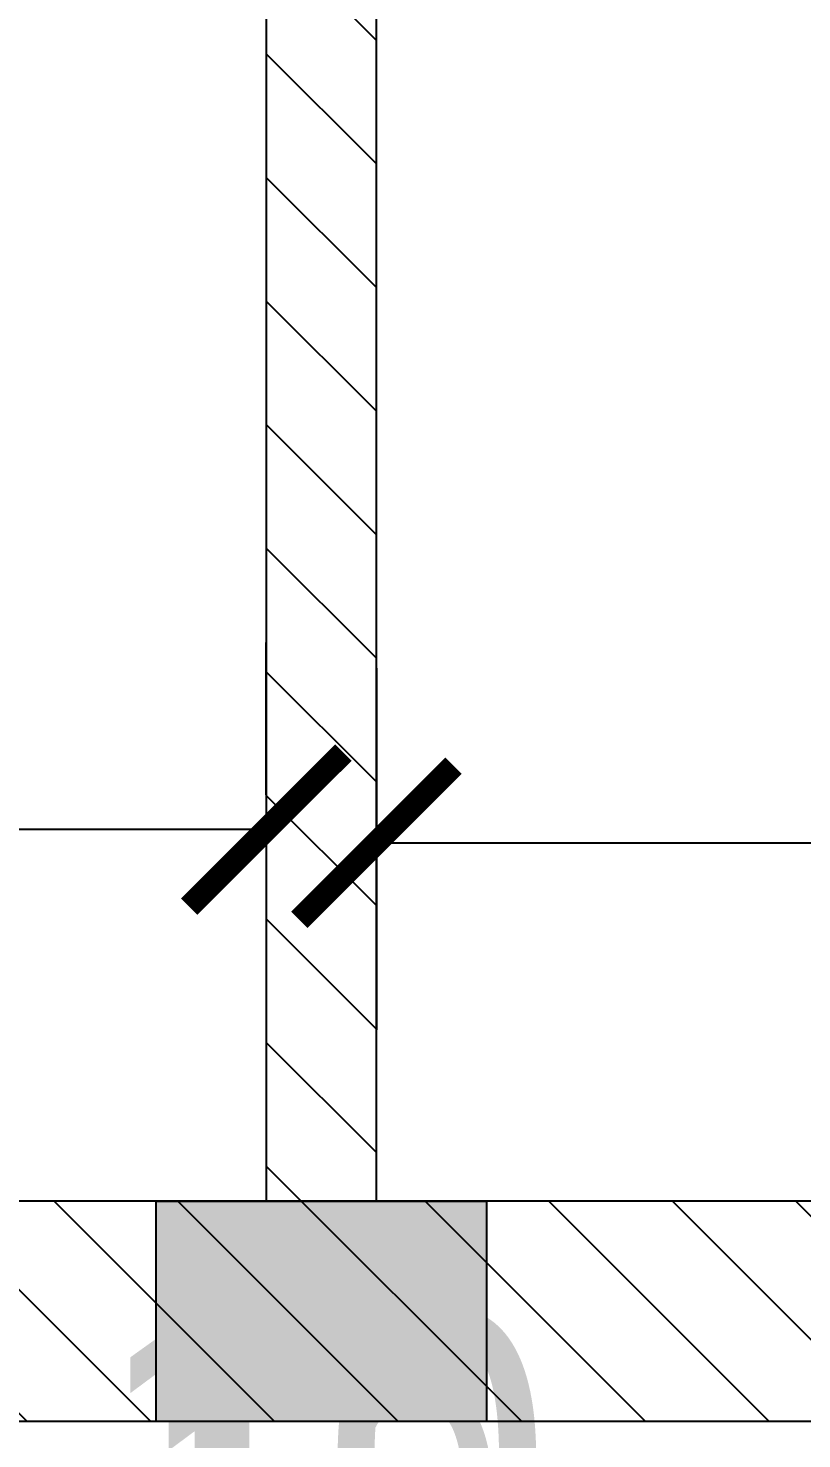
# Model space of a CAD drawing. Header units: millimetres. Extents: x -26398 to 135532, y -376633 to 43268.
# Drawn here: x 16953 to 17023.2, y -358682.6 to -358554.5 of the extents above; entities that cross this region are included whole.
import ezdxf

# ---------------------------------------------------------------- set-up
doc = ezdxf.new("R2010")
doc.units = ezdxf.units.MM
for name, color, linetype in [('0 @ 10', 7, 'Continuous'), ('0 @ 4.5', 7, 'Continuous'), ('0 @ 5', 7, 'Continuous'), ('0 @ 8', 7, 'Continuous'), ('DIM', 7, 'Continuous'), ('DIM @ 10', 7, 'Continuous'), ('DIM @ 4.5', 7, 'Continuous'), ('DIM @ 5', 7, 'Continuous'), ('DIM @ 8', 7, 'Continuous'), ('TƯỜNG', 52, 'Continuous')]:
    doc.layers.add(name, color=color, linetype=linetype)
doc.styles.get("Standard").update_dxf_attribs({"font": 'arial.ttf'})
doc.dimstyles.new('SCALE dimmatbang', dxfattribs={"dimscale": 70, "dimtxt": 2.7, "dimasz": 1.4, "dimexe": 1.7, "dimexo": 0.7, "dimtad": 1, "dimtoh": 1, "dimdec": 1, "dimtxsty": 'Standard', "dimblk": 'ARCHTICK', "dimcen": 2.5, "dimclrd": 1, "dimclre": 256, "dimadec": 0, "dimazin": 0, "dimtfac": 1, "dimtdec": 1, "dimtmove": 0, "dimatfit": 3, "dimfxl": 1, "dimarcsym": 0})

# ---------------------------------------------------------------- blocks, each defined once
blk = doc.blocks.new('_ArchTick')
at = {"color": 0, "linetype": 'ByBlock', "const_width": 0.15}
blk.add_lwpolyline([(-0.5, -0.5), (0.5, 0.5)], dxfattribs=at)
blk = doc.blocks.new('*D8824')
at = {"layer": 'DEFPOINTS', "color": 0, "transparency": 16777216}
for p in [(16684.6, -358681), (16974.6, -358681), (16974.6, -358736.26)]:
    blk.add_point(p, dxfattribs=at)
at = {"layer": 'DIM', "lineweight": -2, "transparency": 16777216}
for p, q in [((16684.6, -358684.15), (16684.6, -358743.91)), ((16974.6, -358684.15), (16974.6, -358743.91))]:
    blk.add_line(p, q, dxfattribs=at)
at = {"layer": 'DIM', "color": 1, "lineweight": -2, "transparency": 16777216}
blk.add_line((16684.6, -358736.26), (16974.6, -358736.26), dxfattribs=at)
at = {"layer": 'DIM', "color": 1, "lineweight": -2, "transparency": 16777216, "xscale": 6.3, "yscale": 6.3, "zscale": 6.3, "rotation": 180}
blk.add_blockref('_ArchTick', (16684.6, -358736.26), dxfattribs=at)
at = {"layer": 'DIM', "color": 1, "lineweight": -2, "transparency": 16777216, "xscale": 6.3, "yscale": 6.3, "zscale": 6.3}
blk.add_blockref('_ArchTick', (16974.6, -358736.26), dxfattribs=at)
at = {"layer": 'DIM', "color": 0, "transparency": 16777216, "insert": (16829.6, -358727.24), "char_height": 12.15, "attachment_point": 5}
blk.add_mtext('290', dxfattribs=at)
blk = doc.blocks.new('*D8825')
at = {"layer": 'DEFPOINTS', "color": 0, "transparency": 16777216}
for p in [(16684.6, -358681), (16974.6, -358681), (16974.6, -358736.26)]:
    blk.add_point(p, dxfattribs=at)
at = {"layer": 'DIM', "lineweight": -2, "transparency": 16777216}
for p, q in [((16684.6, -358688), (16684.6, -358753.26)), ((16974.6, -358688), (16974.6, -358753.26))]:
    blk.add_line(p, q, dxfattribs=at)
at = {"layer": 'DIM', "color": 1, "lineweight": -2, "transparency": 16777216}
blk.add_line((16684.6, -358736.26), (16974.6, -358736.26), dxfattribs=at)
at = {"layer": 'DIM', "color": 1, "lineweight": -2, "transparency": 16777216, "xscale": 14, "yscale": 14, "zscale": 14, "rotation": 180}
blk.add_blockref('_ArchTick', (16684.6, -358736.26), dxfattribs=at)
at = {"layer": 'DIM', "color": 1, "lineweight": -2, "transparency": 16777216, "xscale": 14, "yscale": 14, "zscale": 14}
blk.add_blockref('_ArchTick', (16974.6, -358736.26), dxfattribs=at)
at = {"layer": 'DIM', "color": 0, "transparency": 16777216, "insert": (16829.6, -358716.22), "char_height": 27, "attachment_point": 5}
blk.add_mtext('290', dxfattribs=at)
blk = doc.blocks.new('*D8826')
at = {"layer": 'DEFPOINTS', "color": 0, "transparency": 16777216}
for p in [(16684.6, -358681), (16974.6, -358681), (16974.6, -358736.26)]:
    blk.add_point(p, dxfattribs=at)
at = {"layer": 'DIM', "lineweight": -2, "transparency": 16777216}
for p, q in [((16684.6, -358686.6), (16684.6, -358749.86)), ((16974.6, -358686.6), (16974.6, -358749.86))]:
    blk.add_line(p, q, dxfattribs=at)
at = {"layer": 'DIM', "color": 1, "lineweight": -2, "transparency": 16777216}
blk.add_line((16684.6, -358736.26), (16974.6, -358736.26), dxfattribs=at)
at = {"layer": 'DIM', "color": 1, "lineweight": -2, "transparency": 16777216, "xscale": 11.2, "yscale": 11.2, "zscale": 11.2, "rotation": 180}
blk.add_blockref('_ArchTick', (16684.6, -358736.26), dxfattribs=at)
at = {"layer": 'DIM', "color": 1, "lineweight": -2, "transparency": 16777216, "xscale": 11.2, "yscale": 11.2, "zscale": 11.2}
blk.add_blockref('_ArchTick', (16974.6, -358736.26), dxfattribs=at)
at = {"layer": 'DIM', "color": 0, "transparency": 16777216, "insert": (16829.6, -358720.23), "char_height": 21.6, "attachment_point": 5}
blk.add_mtext('290', dxfattribs=at)
blk = doc.blocks.new('*D8827')
at = {"layer": 'DEFPOINTS', "color": 0, "transparency": 16777216}
for p in [(16684.6, -358681), (16974.6, -358681), (16974.6, -358736.26)]:
    blk.add_point(p, dxfattribs=at)
at = {"layer": 'DIM', "lineweight": -2, "transparency": 16777216}
for p, q in [((16684.6, -358684.5), (16684.6, -358744.76)), ((16974.6, -358684.5), (16974.6, -358744.76))]:
    blk.add_line(p, q, dxfattribs=at)
at = {"layer": 'DIM', "color": 1, "lineweight": -2, "transparency": 16777216}
blk.add_line((16684.6, -358736.26), (16974.6, -358736.26), dxfattribs=at)
at = {"layer": 'DIM', "color": 1, "lineweight": -2, "transparency": 16777216, "xscale": 7, "yscale": 7, "zscale": 7, "rotation": 180}
blk.add_blockref('_ArchTick', (16684.6, -358736.26), dxfattribs=at)
at = {"layer": 'DIM', "color": 1, "lineweight": -2, "transparency": 16777216, "xscale": 7, "yscale": 7, "zscale": 7}
blk.add_blockref('_ArchTick', (16974.6, -358736.26), dxfattribs=at)
at = {"layer": 'DIM', "color": 0, "transparency": 16777216, "insert": (16829.6, -358726.24), "char_height": 13.5, "attachment_point": 5}
blk.add_mtext('290', dxfattribs=at)
blk = doc.blocks.new('*D8828')
at = {"lineweight": -2, "transparency": 16777216}
for p, q in [((16974.6, -358684.15), (16974.6, -358712.17)), ((16984.6, -358684.15), (16984.6, -358712.17))]:
    blk.add_line(p, q, dxfattribs=at)
at = {"color": 1, "lineweight": -2, "transparency": 16777216}
blk.add_line((16974.6, -358704.52), (16984.6, -358704.52), dxfattribs=at)
at = {"layer": 'DEFPOINTS', "color": 0, "transparency": 16777216}
for p in [(16974.6, -358681), (16984.6, -358681), (16984.6, -358704.52)]:
    blk.add_point(p, dxfattribs=at)
at = {"color": 1, "lineweight": -2, "transparency": 16777216, "xscale": 6.3, "yscale": 6.3, "zscale": 6.3, "rotation": 180}
blk.add_blockref('_ArchTick', (16974.6, -358704.52), dxfattribs=at)
at = {"color": 1, "lineweight": -2, "transparency": 16777216, "xscale": 6.3, "yscale": 6.3, "zscale": 6.3}
blk.add_blockref('_ArchTick', (16984.6, -358704.52), dxfattribs=at)
at = {"color": 0, "transparency": 16777216, "insert": (16979.6, -358695.5), "char_height": 12.15, "attachment_point": 5}
blk.add_mtext('10', dxfattribs=at)
blk = doc.blocks.new('*D8829')
at = {"lineweight": -2, "transparency": 16777216}
for p, q in [((16974.6, -358688), (16974.6, -358721.52)), ((16984.6, -358688), (16984.6, -358721.52))]:
    blk.add_line(p, q, dxfattribs=at)
at = {"color": 1, "lineweight": -2, "transparency": 16777216}
for p, q in [((16974.6, -358704.52), (16960.6, -358704.52)), ((16974.6, -358704.52), (16984.6, -358704.52)), ((16984.6, -358704.52), (16998.6, -358704.52))]:
    blk.add_line(p, q, dxfattribs=at)
at = {"layer": 'DEFPOINTS', "color": 0, "transparency": 16777216}
for p in [(16974.6, -358681), (16984.6, -358681), (16984.6, -358704.52)]:
    blk.add_point(p, dxfattribs=at)
at = {"color": 1, "lineweight": -2, "transparency": 16777216, "xscale": 14, "yscale": 14, "zscale": 14}
blk.add_blockref('_ArchTick', (16974.6, -358704.52), dxfattribs=at)
at = {"color": 1, "lineweight": -2, "transparency": 16777216, "xscale": 14, "yscale": 14, "zscale": 14, "rotation": 180}
blk.add_blockref('_ArchTick', (16984.6, -358704.52), dxfattribs=at)
at = {"color": 0, "transparency": 16777216, "insert": (16979.6, -358684.48), "char_height": 27, "attachment_point": 5}
blk.add_mtext('10', dxfattribs=at)
blk = doc.blocks.new('*D8830')
at = {"lineweight": -2, "transparency": 16777216}
for p, q in [((16974.6, -358686.6), (16974.6, -358718.12)), ((16984.6, -358686.6), (16984.6, -358718.12))]:
    blk.add_line(p, q, dxfattribs=at)
at = {"color": 1, "lineweight": -2, "transparency": 16777216}
blk.add_line((16974.6, -358704.52), (16984.6, -358704.52), dxfattribs=at)
at = {"layer": 'DEFPOINTS', "color": 0, "transparency": 16777216}
for p in [(16974.6, -358681), (16984.6, -358681), (16984.6, -358704.52)]:
    blk.add_point(p, dxfattribs=at)
at = {"color": 1, "lineweight": -2, "transparency": 16777216, "xscale": 11.2, "yscale": 11.2, "zscale": 11.2, "rotation": 180}
blk.add_blockref('_ArchTick', (16974.6, -358704.52), dxfattribs=at)
at = {"color": 1, "lineweight": -2, "transparency": 16777216, "xscale": 11.2, "yscale": 11.2, "zscale": 11.2}
blk.add_blockref('_ArchTick', (16984.6, -358704.52), dxfattribs=at)
at = {"color": 0, "transparency": 16777216, "insert": (16979.6, -358688.49), "char_height": 21.6, "attachment_point": 5}
blk.add_mtext('10', dxfattribs=at)
blk = doc.blocks.new('*D8831')
at = {"lineweight": -2, "transparency": 16777216}
for p, q in [((16974.6, -358684.5), (16974.6, -358713.02)), ((16984.6, -358684.5), (16984.6, -358713.02))]:
    blk.add_line(p, q, dxfattribs=at)
at = {"color": 1, "lineweight": -2, "transparency": 16777216}
blk.add_line((16974.6, -358704.52), (16984.6, -358704.52), dxfattribs=at)
at = {"layer": 'DEFPOINTS', "color": 0, "transparency": 16777216}
for p in [(16974.6, -358681), (16984.6, -358681), (16984.6, -358704.52)]:
    blk.add_point(p, dxfattribs=at)
at = {"color": 1, "lineweight": -2, "transparency": 16777216, "xscale": 7, "yscale": 7, "zscale": 7, "rotation": 180}
blk.add_blockref('_ArchTick', (16974.6, -358704.52), dxfattribs=at)
at = {"color": 1, "lineweight": -2, "transparency": 16777216, "xscale": 7, "yscale": 7, "zscale": 7}
blk.add_blockref('_ArchTick', (16984.6, -358704.52), dxfattribs=at)
at = {"color": 0, "transparency": 16777216, "insert": (16979.6, -358694.5), "char_height": 13.5, "attachment_point": 5}
blk.add_mtext('10', dxfattribs=at)
blk = doc.blocks.new('*D8832')
at = {"layer": 'DEFPOINTS', "color": 0, "transparency": 16777216}
for p in [(16984.6, -358681), (17274.6, -358681), (17274.6, -358736.26)]:
    blk.add_point(p, dxfattribs=at)
at = {"layer": 'DIM', "lineweight": -2, "transparency": 16777216}
for p, q in [((16984.6, -358684.15), (16984.6, -358743.91)), ((17274.6, -358684.15), (17274.6, -358743.91))]:
    blk.add_line(p, q, dxfattribs=at)
at = {"layer": 'DIM', "color": 1, "lineweight": -2, "transparency": 16777216}
blk.add_line((16984.6, -358736.26), (17274.6, -358736.26), dxfattribs=at)
at = {"layer": 'DIM', "color": 1, "lineweight": -2, "transparency": 16777216, "xscale": 6.3, "yscale": 6.3, "zscale": 6.3, "rotation": 180}
blk.add_blockref('_ArchTick', (16984.6, -358736.26), dxfattribs=at)
at = {"layer": 'DIM', "color": 1, "lineweight": -2, "transparency": 16777216, "xscale": 6.3, "yscale": 6.3, "zscale": 6.3}
blk.add_blockref('_ArchTick', (17274.6, -358736.26), dxfattribs=at)
at = {"layer": 'DIM', "color": 0, "transparency": 16777216, "insert": (17129.6, -358727.24), "char_height": 12.15, "attachment_point": 5}
blk.add_mtext('290', dxfattribs=at)
blk = doc.blocks.new('*D8833')
at = {"layer": 'DEFPOINTS', "color": 0, "transparency": 16777216}
for p in [(16984.6, -358681), (17274.6, -358681), (17274.6, -358736.26)]:
    blk.add_point(p, dxfattribs=at)
at = {"layer": 'DIM', "lineweight": -2, "transparency": 16777216}
for p, q in [((16984.6, -358688), (16984.6, -358753.26)), ((17274.6, -358688), (17274.6, -358753.26))]:
    blk.add_line(p, q, dxfattribs=at)
at = {"layer": 'DIM', "color": 1, "lineweight": -2, "transparency": 16777216}
blk.add_line((16984.6, -358736.26), (17274.6, -358736.26), dxfattribs=at)
at = {"layer": 'DIM', "color": 1, "lineweight": -2, "transparency": 16777216, "xscale": 14, "yscale": 14, "zscale": 14, "rotation": 180}
blk.add_blockref('_ArchTick', (16984.6, -358736.26), dxfattribs=at)
at = {"layer": 'DIM', "color": 1, "lineweight": -2, "transparency": 16777216, "xscale": 14, "yscale": 14, "zscale": 14}
blk.add_blockref('_ArchTick', (17274.6, -358736.26), dxfattribs=at)
at = {"layer": 'DIM', "color": 0, "transparency": 16777216, "insert": (17129.6, -358716.22), "char_height": 27, "attachment_point": 5}
blk.add_mtext('290', dxfattribs=at)
blk = doc.blocks.new('*D8834')
at = {"layer": 'DEFPOINTS', "color": 0, "transparency": 16777216}
for p in [(16984.6, -358681), (17274.6, -358681), (17274.6, -358736.26)]:
    blk.add_point(p, dxfattribs=at)
at = {"layer": 'DIM', "lineweight": -2, "transparency": 16777216}
for p, q in [((16984.6, -358686.6), (16984.6, -358749.86)), ((17274.6, -358686.6), (17274.6, -358749.86))]:
    blk.add_line(p, q, dxfattribs=at)
at = {"layer": 'DIM', "color": 1, "lineweight": -2, "transparency": 16777216}
blk.add_line((16984.6, -358736.26), (17274.6, -358736.26), dxfattribs=at)
at = {"layer": 'DIM', "color": 1, "lineweight": -2, "transparency": 16777216, "xscale": 11.2, "yscale": 11.2, "zscale": 11.2, "rotation": 180}
blk.add_blockref('_ArchTick', (16984.6, -358736.26), dxfattribs=at)
at = {"layer": 'DIM', "color": 1, "lineweight": -2, "transparency": 16777216, "xscale": 11.2, "yscale": 11.2, "zscale": 11.2}
blk.add_blockref('_ArchTick', (17274.6, -358736.26), dxfattribs=at)
at = {"layer": 'DIM', "color": 0, "transparency": 16777216, "insert": (17129.6, -358720.23), "char_height": 21.6, "attachment_point": 5}
blk.add_mtext('290', dxfattribs=at)
blk = doc.blocks.new('*D8835')
at = {"layer": 'DEFPOINTS', "color": 0, "transparency": 16777216}
for p in [(16984.6, -358681), (17274.6, -358681), (17274.6, -358736.26)]:
    blk.add_point(p, dxfattribs=at)
at = {"layer": 'DIM', "lineweight": -2, "transparency": 16777216}
for p, q in [((16984.6, -358684.5), (16984.6, -358744.76)), ((17274.6, -358684.5), (17274.6, -358744.76))]:
    blk.add_line(p, q, dxfattribs=at)
at = {"layer": 'DIM', "color": 1, "lineweight": -2, "transparency": 16777216}
blk.add_line((16984.6, -358736.26), (17274.6, -358736.26), dxfattribs=at)
at = {"layer": 'DIM', "color": 1, "lineweight": -2, "transparency": 16777216, "xscale": 7, "yscale": 7, "zscale": 7, "rotation": 180}
blk.add_blockref('_ArchTick', (16984.6, -358736.26), dxfattribs=at)
at = {"layer": 'DIM', "color": 1, "lineweight": -2, "transparency": 16777216, "xscale": 7, "yscale": 7, "zscale": 7}
blk.add_blockref('_ArchTick', (17274.6, -358736.26), dxfattribs=at)
at = {"layer": 'DIM', "color": 0, "transparency": 16777216, "insert": (17129.6, -358726.24), "char_height": 13.5, "attachment_point": 5}
blk.add_mtext('290', dxfattribs=at)
blk = doc.blocks.new('*D8864')
at = {"layer": 'DEFPOINTS', "color": 0, "transparency": 16777216}
for p in [(16979.6, -358681), (17279.6, -358681), (16979.6, -358821.88)]:
    blk.add_point(p, dxfattribs=at)
at = {"layer": 'DIM', "lineweight": -2, "transparency": 16777216}
for p, q in [((16979.6, -358684.15), (16979.6, -358829.53)), ((17279.6, -358684.15), (17279.6, -358829.53))]:
    blk.add_line(p, q, dxfattribs=at)
at = {"layer": 'DIM', "color": 1, "lineweight": -2, "transparency": 16777216}
blk.add_line((17279.6, -358821.88), (16979.6, -358821.88), dxfattribs=at)
at = {"layer": 'DIM', "color": 1, "lineweight": -2, "transparency": 16777216, "xscale": 6.3, "yscale": 6.3, "zscale": 6.3, "rotation": 180}
blk.add_blockref('_ArchTick', (16979.6, -358821.88), dxfattribs=at)
at = {"layer": 'DIM', "color": 1, "lineweight": -2, "transparency": 16777216, "xscale": 6.3, "yscale": 6.3, "zscale": 6.3}
blk.add_blockref('_ArchTick', (17279.6, -358821.88), dxfattribs=at)
at = {"layer": 'DIM', "color": 0, "transparency": 16777216, "insert": (17129.6, -358812.86), "char_height": 12.15, "attachment_point": 5}
blk.add_mtext('300', dxfattribs=at)
blk = doc.blocks.new('*D8865')
at = {"layer": 'DEFPOINTS', "color": 0, "transparency": 16777216}
for p in [(16979.6, -358681), (17279.6, -358681), (16979.6, -358821.88)]:
    blk.add_point(p, dxfattribs=at)
at = {"layer": 'DIM', "lineweight": -2, "transparency": 16777216}
for p, q in [((16979.6, -358688), (16979.6, -358838.88)), ((17279.6, -358688), (17279.6, -358838.88))]:
    blk.add_line(p, q, dxfattribs=at)
at = {"layer": 'DIM', "color": 1, "lineweight": -2, "transparency": 16777216}
blk.add_line((17279.6, -358821.88), (16979.6, -358821.88), dxfattribs=at)
at = {"layer": 'DIM', "color": 1, "lineweight": -2, "transparency": 16777216, "xscale": 14, "yscale": 14, "zscale": 14, "rotation": 180}
blk.add_blockref('_ArchTick', (16979.6, -358821.88), dxfattribs=at)
at = {"layer": 'DIM', "color": 1, "lineweight": -2, "transparency": 16777216, "xscale": 14, "yscale": 14, "zscale": 14}
blk.add_blockref('_ArchTick', (17279.6, -358821.88), dxfattribs=at)
at = {"layer": 'DIM', "color": 0, "transparency": 16777216, "insert": (17129.6, -358801.84), "char_height": 27, "attachment_point": 5}
blk.add_mtext('300', dxfattribs=at)
blk = doc.blocks.new('*D8866')
at = {"layer": 'DEFPOINTS', "color": 0, "transparency": 16777216}
for p in [(16979.6, -358681), (17279.6, -358681), (16979.6, -358821.88)]:
    blk.add_point(p, dxfattribs=at)
at = {"layer": 'DIM', "lineweight": -2, "transparency": 16777216}
for p, q in [((16979.6, -358686.6), (16979.6, -358835.48)), ((17279.6, -358686.6), (17279.6, -358835.48))]:
    blk.add_line(p, q, dxfattribs=at)
at = {"layer": 'DIM', "color": 1, "lineweight": -2, "transparency": 16777216}
blk.add_line((17279.6, -358821.88), (16979.6, -358821.88), dxfattribs=at)
at = {"layer": 'DIM', "color": 1, "lineweight": -2, "transparency": 16777216, "xscale": 11.2, "yscale": 11.2, "zscale": 11.2, "rotation": 180}
blk.add_blockref('_ArchTick', (16979.6, -358821.88), dxfattribs=at)
at = {"layer": 'DIM', "color": 1, "lineweight": -2, "transparency": 16777216, "xscale": 11.2, "yscale": 11.2, "zscale": 11.2}
blk.add_blockref('_ArchTick', (17279.6, -358821.88), dxfattribs=at)
at = {"layer": 'DIM', "color": 0, "transparency": 16777216, "insert": (17129.6, -358805.85), "char_height": 21.6, "attachment_point": 5}
blk.add_mtext('300', dxfattribs=at)
blk = doc.blocks.new('*D8867')
at = {"layer": 'DEFPOINTS', "color": 0, "transparency": 16777216}
for p in [(16979.6, -358681), (17279.6, -358681), (16979.6, -358821.88)]:
    blk.add_point(p, dxfattribs=at)
at = {"layer": 'DIM', "lineweight": -2, "transparency": 16777216}
for p, q in [((16979.6, -358684.5), (16979.6, -358830.38)), ((17279.6, -358684.5), (17279.6, -358830.38))]:
    blk.add_line(p, q, dxfattribs=at)
at = {"layer": 'DIM', "color": 1, "lineweight": -2, "transparency": 16777216}
blk.add_line((17279.6, -358821.88), (16979.6, -358821.88), dxfattribs=at)
at = {"layer": 'DIM', "color": 1, "lineweight": -2, "transparency": 16777216, "xscale": 7, "yscale": 7, "zscale": 7, "rotation": 180}
blk.add_blockref('_ArchTick', (16979.6, -358821.88), dxfattribs=at)
at = {"layer": 'DIM', "color": 1, "lineweight": -2, "transparency": 16777216, "xscale": 7, "yscale": 7, "zscale": 7}
blk.add_blockref('_ArchTick', (17279.6, -358821.88), dxfattribs=at)
at = {"layer": 'DIM', "color": 0, "transparency": 16777216, "insert": (17129.6, -358811.86), "char_height": 13.5, "attachment_point": 5}
blk.add_mtext('300', dxfattribs=at)
blk = doc.blocks.new('*D8868')
at = {"layer": 'DEFPOINTS', "color": 0, "transparency": 16777216}
for p in [(16679.6, -358681), (16979.6, -358681), (16679.6, -358821.88)]:
    blk.add_point(p, dxfattribs=at)
at = {"layer": 'DIM', "lineweight": -2, "transparency": 16777216}
for p, q in [((16679.6, -358684.15), (16679.6, -358829.53)), ((16979.6, -358684.15), (16979.6, -358829.53))]:
    blk.add_line(p, q, dxfattribs=at)
at = {"layer": 'DIM', "color": 1, "lineweight": -2, "transparency": 16777216}
blk.add_line((16979.6, -358821.88), (16679.6, -358821.88), dxfattribs=at)
at = {"layer": 'DIM', "color": 1, "lineweight": -2, "transparency": 16777216, "xscale": 6.3, "yscale": 6.3, "zscale": 6.3, "rotation": 180}
blk.add_blockref('_ArchTick', (16679.6, -358821.88), dxfattribs=at)
at = {"layer": 'DIM', "color": 1, "lineweight": -2, "transparency": 16777216, "xscale": 6.3, "yscale": 6.3, "zscale": 6.3}
blk.add_blockref('_ArchTick', (16979.6, -358821.88), dxfattribs=at)
at = {"layer": 'DIM', "color": 0, "transparency": 16777216, "insert": (16829.6, -358812.86), "char_height": 12.15, "attachment_point": 5}
blk.add_mtext('300', dxfattribs=at)
blk = doc.blocks.new('*D8869')
at = {"layer": 'DEFPOINTS', "color": 0, "transparency": 16777216}
for p in [(16679.6, -358681), (16979.6, -358681), (16679.6, -358821.88)]:
    blk.add_point(p, dxfattribs=at)
at = {"layer": 'DIM', "lineweight": -2, "transparency": 16777216}
for p, q in [((16679.6, -358688), (16679.6, -358838.88)), ((16979.6, -358688), (16979.6, -358838.88))]:
    blk.add_line(p, q, dxfattribs=at)
at = {"layer": 'DIM', "color": 1, "lineweight": -2, "transparency": 16777216}
blk.add_line((16979.6, -358821.88), (16679.6, -358821.88), dxfattribs=at)
at = {"layer": 'DIM', "color": 1, "lineweight": -2, "transparency": 16777216, "xscale": 14, "yscale": 14, "zscale": 14, "rotation": 180}
blk.add_blockref('_ArchTick', (16679.6, -358821.88), dxfattribs=at)
at = {"layer": 'DIM', "color": 1, "lineweight": -2, "transparency": 16777216, "xscale": 14, "yscale": 14, "zscale": 14}
blk.add_blockref('_ArchTick', (16979.6, -358821.88), dxfattribs=at)
at = {"layer": 'DIM', "color": 0, "transparency": 16777216, "insert": (16829.6, -358801.84), "char_height": 27, "attachment_point": 5}
blk.add_mtext('300', dxfattribs=at)
blk = doc.blocks.new('*D8870')
at = {"layer": 'DEFPOINTS', "color": 0, "transparency": 16777216}
for p in [(16679.6, -358681), (16979.6, -358681), (16679.6, -358821.88)]:
    blk.add_point(p, dxfattribs=at)
at = {"layer": 'DIM', "lineweight": -2, "transparency": 16777216}
for p, q in [((16679.6, -358686.6), (16679.6, -358835.48)), ((16979.6, -358686.6), (16979.6, -358835.48))]:
    blk.add_line(p, q, dxfattribs=at)
at = {"layer": 'DIM', "color": 1, "lineweight": -2, "transparency": 16777216}
blk.add_line((16979.6, -358821.88), (16679.6, -358821.88), dxfattribs=at)
at = {"layer": 'DIM', "color": 1, "lineweight": -2, "transparency": 16777216, "xscale": 11.2, "yscale": 11.2, "zscale": 11.2, "rotation": 180}
blk.add_blockref('_ArchTick', (16679.6, -358821.88), dxfattribs=at)
at = {"layer": 'DIM', "color": 1, "lineweight": -2, "transparency": 16777216, "xscale": 11.2, "yscale": 11.2, "zscale": 11.2}
blk.add_blockref('_ArchTick', (16979.6, -358821.88), dxfattribs=at)
at = {"layer": 'DIM', "color": 0, "transparency": 16777216, "insert": (16829.6, -358805.85), "char_height": 21.6, "attachment_point": 5}
blk.add_mtext('300', dxfattribs=at)
blk = doc.blocks.new('*D8871')
at = {"layer": 'DEFPOINTS', "color": 0, "transparency": 16777216}
for p in [(16679.6, -358681), (16979.6, -358681), (16679.6, -358821.88)]:
    blk.add_point(p, dxfattribs=at)
at = {"layer": 'DIM', "lineweight": -2, "transparency": 16777216}
for p, q in [((16679.6, -358684.5), (16679.6, -358830.38)), ((16979.6, -358684.5), (16979.6, -358830.38))]:
    blk.add_line(p, q, dxfattribs=at)
at = {"layer": 'DIM', "color": 1, "lineweight": -2, "transparency": 16777216}
blk.add_line((16979.6, -358821.88), (16679.6, -358821.88), dxfattribs=at)
at = {"layer": 'DIM', "color": 1, "lineweight": -2, "transparency": 16777216, "xscale": 7, "yscale": 7, "zscale": 7, "rotation": 180}
blk.add_blockref('_ArchTick', (16679.6, -358821.88), dxfattribs=at)
at = {"layer": 'DIM', "color": 1, "lineweight": -2, "transparency": 16777216, "xscale": 7, "yscale": 7, "zscale": 7}
blk.add_blockref('_ArchTick', (16979.6, -358821.88), dxfattribs=at)
at = {"layer": 'DIM', "color": 0, "transparency": 16777216, "insert": (16829.6, -358811.86), "char_height": 13.5, "attachment_point": 5}
blk.add_mtext('300', dxfattribs=at)
blk = doc.blocks.new('*D8660')
at = {"layer": 'DEFPOINTS', "color": 0, "transparency": 16777216}
for p in [(16984.6, -358609.43), (17274.6, -358628.44), (17274.6, -358628.44)]:
    blk.add_point(p, dxfattribs=at)
at = {"layer": 'DIM', "lineweight": -2, "transparency": 16777216}
for p, q in [((16984.6, -358612.58), (16984.6, -358636.09)), ((17274.6, -358625.29), (17274.6, -358620.79))]:
    blk.add_line(p, q, dxfattribs=at)
at = {"layer": 'DIM', "color": 1, "lineweight": -2, "transparency": 16777216}
blk.add_line((16984.6, -358628.44), (17274.6, -358628.44), dxfattribs=at)
at = {"layer": 'DIM', "color": 1, "lineweight": -2, "transparency": 16777216, "xscale": 6.3, "yscale": 6.3, "zscale": 6.3, "rotation": 180}
blk.add_blockref('_ArchTick', (16984.6, -358628.44), dxfattribs=at)
at = {"layer": 'DIM', "color": 1, "lineweight": -2, "transparency": 16777216, "xscale": 6.3, "yscale": 6.3, "zscale": 6.3}
blk.add_blockref('_ArchTick', (17274.6, -358628.44), dxfattribs=at)
at = {"layer": 'DIM', "color": 0, "transparency": 16777216, "insert": (17129.6, -358619.42), "char_height": 12.15, "attachment_point": 5}
blk.add_mtext('290', dxfattribs=at)
blk = doc.blocks.new('*D8661')
at = {"layer": 'DEFPOINTS', "color": 0, "transparency": 16777216}
for p in [(16984.6, -358609.43), (17274.6, -358628.44), (17274.6, -358628.44)]:
    blk.add_point(p, dxfattribs=at)
at = {"layer": 'DIM', "lineweight": -2, "transparency": 16777216}
for p, q in [((17274.6, -358621.44), (17274.6, -358611.44)), ((16984.6, -358616.43), (16984.6, -358645.44))]:
    blk.add_line(p, q, dxfattribs=at)
at = {"layer": 'DIM', "color": 1, "lineweight": -2, "transparency": 16777216}
blk.add_line((16984.6, -358628.44), (17274.6, -358628.44), dxfattribs=at)
at = {"layer": 'DIM', "color": 1, "lineweight": -2, "transparency": 16777216, "xscale": 14, "yscale": 14, "zscale": 14, "rotation": 180}
blk.add_blockref('_ArchTick', (16984.6, -358628.44), dxfattribs=at)
at = {"layer": 'DIM', "color": 1, "lineweight": -2, "transparency": 16777216, "xscale": 14, "yscale": 14, "zscale": 14}
blk.add_blockref('_ArchTick', (17274.6, -358628.44), dxfattribs=at)
at = {"layer": 'DIM', "color": 0, "transparency": 16777216, "insert": (17129.6, -358608.4), "char_height": 27, "attachment_point": 5}
blk.add_mtext('290', dxfattribs=at)
blk = doc.blocks.new('*D8662')
at = {"layer": 'DEFPOINTS', "color": 0, "transparency": 16777216}
for p in [(16984.6, -358609.43), (17274.6, -358628.44), (17274.6, -358628.44)]:
    blk.add_point(p, dxfattribs=at)
at = {"layer": 'DIM', "lineweight": -2, "transparency": 16777216}
for p, q in [((16984.6, -358615.03), (16984.6, -358642.04)), ((17274.6, -358622.84), (17274.6, -358614.84))]:
    blk.add_line(p, q, dxfattribs=at)
at = {"layer": 'DIM', "color": 1, "lineweight": -2, "transparency": 16777216}
blk.add_line((16984.6, -358628.44), (17274.6, -358628.44), dxfattribs=at)
at = {"layer": 'DIM', "color": 1, "lineweight": -2, "transparency": 16777216, "xscale": 11.2, "yscale": 11.2, "zscale": 11.2, "rotation": 180}
blk.add_blockref('_ArchTick', (16984.6, -358628.44), dxfattribs=at)
at = {"layer": 'DIM', "color": 1, "lineweight": -2, "transparency": 16777216, "xscale": 11.2, "yscale": 11.2, "zscale": 11.2}
blk.add_blockref('_ArchTick', (17274.6, -358628.44), dxfattribs=at)
at = {"layer": 'DIM', "color": 0, "transparency": 16777216, "insert": (17129.6, -358612.41), "char_height": 21.6, "attachment_point": 5}
blk.add_mtext('290', dxfattribs=at)
blk = doc.blocks.new('*D8663')
at = {"layer": 'DEFPOINTS', "color": 0, "transparency": 16777216}
for p in [(16984.6, -358609.43), (17274.6, -358628.44), (17274.6, -358628.44)]:
    blk.add_point(p, dxfattribs=at)
at = {"layer": 'DIM', "lineweight": -2, "transparency": 16777216}
for p, q in [((16984.6, -358612.93), (16984.6, -358636.94)), ((17274.6, -358624.94), (17274.6, -358619.94))]:
    blk.add_line(p, q, dxfattribs=at)
at = {"layer": 'DIM', "color": 1, "lineweight": -2, "transparency": 16777216}
blk.add_line((16984.6, -358628.44), (17274.6, -358628.44), dxfattribs=at)
at = {"layer": 'DIM', "color": 1, "lineweight": -2, "transparency": 16777216, "xscale": 7, "yscale": 7, "zscale": 7, "rotation": 180}
blk.add_blockref('_ArchTick', (16984.6, -358628.44), dxfattribs=at)
at = {"layer": 'DIM', "color": 1, "lineweight": -2, "transparency": 16777216, "xscale": 7, "yscale": 7, "zscale": 7}
blk.add_blockref('_ArchTick', (17274.6, -358628.44), dxfattribs=at)
at = {"layer": 'DIM', "color": 0, "transparency": 16777216, "insert": (17129.6, -358618.42), "char_height": 13.5, "attachment_point": 5}
blk.add_mtext('290', dxfattribs=at)
blk = doc.blocks.new('*D8676')
at = {"layer": 'DEFPOINTS', "color": 0, "transparency": 16777216}
for p in [(16684.6, -358627.25), (16684.6, -358627.25), (16974.6, -358627.25)]:
    blk.add_point(p, dxfattribs=at)
at = {"layer": 'DIM', "lineweight": -2, "transparency": 16777216}
for p, q in [((16684.6, -358624.1), (16684.6, -358619.6)), ((16974.6, -358624.1), (16974.6, -358619.6))]:
    blk.add_line(p, q, dxfattribs=at)
at = {"layer": 'DIM', "color": 1, "lineweight": -2, "transparency": 16777216}
blk.add_line((16974.6, -358627.25), (16684.6, -358627.25), dxfattribs=at)
at = {"layer": 'DIM', "color": 1, "lineweight": -2, "transparency": 16777216, "xscale": 6.3, "yscale": 6.3, "zscale": 6.3, "rotation": 180}
blk.add_blockref('_ArchTick', (16684.6, -358627.25), dxfattribs=at)
at = {"layer": 'DIM', "color": 1, "lineweight": -2, "transparency": 16777216, "xscale": 6.3, "yscale": 6.3, "zscale": 6.3}
blk.add_blockref('_ArchTick', (16974.6, -358627.25), dxfattribs=at)
at = {"layer": 'DIM', "color": 0, "transparency": 16777216, "insert": (16829.6, -358618.23), "char_height": 12.15, "attachment_point": 5}
blk.add_mtext('290', dxfattribs=at)
blk = doc.blocks.new('*D8677')
at = {"layer": 'DEFPOINTS', "color": 0, "transparency": 16777216}
for p in [(16684.6, -358627.25), (16684.6, -358627.25), (16974.6, -358627.25)]:
    blk.add_point(p, dxfattribs=at)
at = {"layer": 'DIM', "lineweight": -2, "transparency": 16777216}
for p, q in [((16684.6, -358620.25), (16684.6, -358610.25)), ((16974.6, -358620.25), (16974.6, -358610.25))]:
    blk.add_line(p, q, dxfattribs=at)
at = {"layer": 'DIM', "color": 1, "lineweight": -2, "transparency": 16777216}
blk.add_line((16974.6, -358627.25), (16684.6, -358627.25), dxfattribs=at)
at = {"layer": 'DIM', "color": 1, "lineweight": -2, "transparency": 16777216, "xscale": 14, "yscale": 14, "zscale": 14, "rotation": 180}
blk.add_blockref('_ArchTick', (16684.6, -358627.25), dxfattribs=at)
at = {"layer": 'DIM', "color": 1, "lineweight": -2, "transparency": 16777216, "xscale": 14, "yscale": 14, "zscale": 14}
blk.add_blockref('_ArchTick', (16974.6, -358627.25), dxfattribs=at)
at = {"layer": 'DIM', "color": 0, "transparency": 16777216, "insert": (16829.6, -358607.21), "char_height": 27, "attachment_point": 5}
blk.add_mtext('290', dxfattribs=at)
blk = doc.blocks.new('*D8678')
at = {"layer": 'DEFPOINTS', "color": 0, "transparency": 16777216}
for p in [(16684.6, -358627.25), (16684.6, -358627.25), (16974.6, -358627.25)]:
    blk.add_point(p, dxfattribs=at)
at = {"layer": 'DIM', "lineweight": -2, "transparency": 16777216}
for p, q in [((16684.6, -358621.65), (16684.6, -358613.65)), ((16974.6, -358621.65), (16974.6, -358613.65))]:
    blk.add_line(p, q, dxfattribs=at)
at = {"layer": 'DIM', "color": 1, "lineweight": -2, "transparency": 16777216}
blk.add_line((16974.6, -358627.25), (16684.6, -358627.25), dxfattribs=at)
at = {"layer": 'DIM', "color": 1, "lineweight": -2, "transparency": 16777216, "xscale": 11.2, "yscale": 11.2, "zscale": 11.2, "rotation": 180}
blk.add_blockref('_ArchTick', (16684.6, -358627.25), dxfattribs=at)
at = {"layer": 'DIM', "color": 1, "lineweight": -2, "transparency": 16777216, "xscale": 11.2, "yscale": 11.2, "zscale": 11.2}
blk.add_blockref('_ArchTick', (16974.6, -358627.25), dxfattribs=at)
at = {"layer": 'DIM', "color": 0, "transparency": 16777216, "insert": (16829.6, -358611.22), "char_height": 21.6, "attachment_point": 5}
blk.add_mtext('290', dxfattribs=at)
blk = doc.blocks.new('*D8679')
at = {"layer": 'DEFPOINTS', "color": 0, "transparency": 16777216}
for p in [(16684.6, -358627.25), (16684.6, -358627.25), (16974.6, -358627.25)]:
    blk.add_point(p, dxfattribs=at)
at = {"layer": 'DIM', "lineweight": -2, "transparency": 16777216}
for p, q in [((16684.6, -358623.75), (16684.6, -358618.75)), ((16974.6, -358623.75), (16974.6, -358618.75))]:
    blk.add_line(p, q, dxfattribs=at)
at = {"layer": 'DIM', "color": 1, "lineweight": -2, "transparency": 16777216}
blk.add_line((16974.6, -358627.25), (16684.6, -358627.25), dxfattribs=at)
at = {"layer": 'DIM', "color": 1, "lineweight": -2, "transparency": 16777216, "xscale": 7, "yscale": 7, "zscale": 7, "rotation": 180}
blk.add_blockref('_ArchTick', (16684.6, -358627.25), dxfattribs=at)
at = {"layer": 'DIM', "color": 1, "lineweight": -2, "transparency": 16777216, "xscale": 7, "yscale": 7, "zscale": 7}
blk.add_blockref('_ArchTick', (16974.6, -358627.25), dxfattribs=at)
at = {"layer": 'DIM', "color": 0, "transparency": 16777216, "insert": (16829.6, -358617.23), "char_height": 13.5, "attachment_point": 5}
blk.add_mtext('290', dxfattribs=at)
blk = doc.blocks.new('*U9353')
at = {"layer": 'DIM @ 10'}
dim = blk.add_linear_dim(base=(16974.6, -358736.26), p1=(16684.6, -358681), p2=(16974.6, -358681), angle=180, dimstyle='SCALE dimmatbang', override={"dimscale": 10, "dimtix": 0, "dimtofl": 1, "dimtmove": 0, "dimatfit": 3}, dxfattribs=at)
dim.commit()
dim.dimension.update_dxf_attribs({"geometry": '*D8825', "text_midpoint": (16829.6, -358716.22)})
at = {"layer": 'DIM @ 4.5'}
dim = blk.add_linear_dim(base=(16974.6, -358736.26), p1=(16684.6, -358681), p2=(16974.6, -358681), angle=180, dimstyle='SCALE dimmatbang', override={"dimscale": 4.5, "dimtix": 0, "dimtofl": 1, "dimtmove": 0, "dimatfit": 3}, dxfattribs=at)
dim.commit()
dim.dimension.update_dxf_attribs({"geometry": '*D8824', "text_midpoint": (16829.6, -358727.24)})
at = {"layer": 'DIM @ 5'}
dim = blk.add_linear_dim(base=(16974.6, -358736.26), p1=(16684.6, -358681), p2=(16974.6, -358681), angle=180, dimstyle='SCALE dimmatbang', override={"dimscale": 5, "dimtix": 0, "dimtofl": 1, "dimtmove": 0, "dimatfit": 3}, dxfattribs=at)
dim.commit()
dim.dimension.update_dxf_attribs({"geometry": '*D8827', "text_midpoint": (16829.6, -358726.24)})
at = {"layer": 'DIM @ 8'}
dim = blk.add_linear_dim(base=(16974.6, -358736.26), p1=(16684.6, -358681), p2=(16974.6, -358681), angle=180, dimstyle='SCALE dimmatbang', override={"dimscale": 8, "dimtix": 0, "dimtofl": 1, "dimtmove": 0, "dimatfit": 3}, dxfattribs=at)
dim.commit()
dim.dimension.update_dxf_attribs({"geometry": '*D8826', "text_midpoint": (16829.6, -358720.23)})
blk = doc.blocks.new('*U9354')
at = {"layer": '0 @ 10'}
dim = blk.add_linear_dim(base=(16984.6, -358704.52), p1=(16974.6, -358681), p2=(16984.6, -358681), angle=180, dimstyle='SCALE dimmatbang', override={"dimscale": 10, "dimtix": 0, "dimtofl": 1, "dimtmove": 0, "dimatfit": 3}, dxfattribs=at)
dim.commit()
dim.dimension.update_dxf_attribs({"geometry": '*D8829', "text_midpoint": (16979.6, -358704.52), "dimtype": 128})
at = {"layer": '0 @ 4.5'}
dim = blk.add_linear_dim(base=(16984.6, -358704.52), p1=(16974.6, -358681), p2=(16984.6, -358681), angle=180, dimstyle='SCALE dimmatbang', override={"dimscale": 4.5, "dimtix": 0, "dimtofl": 1, "dimtmove": 0, "dimatfit": 3}, dxfattribs=at)
dim.commit()
dim.dimension.update_dxf_attribs({"geometry": '*D8828', "text_midpoint": (16979.6, -358704.52), "dimtype": 128})
at = {"layer": '0 @ 5'}
dim = blk.add_linear_dim(base=(16984.6, -358704.52), p1=(16974.6, -358681), p2=(16984.6, -358681), angle=180, dimstyle='SCALE dimmatbang', override={"dimscale": 5, "dimtix": 0, "dimtofl": 1, "dimtmove": 0, "dimatfit": 3}, dxfattribs=at)
dim.commit()
dim.dimension.update_dxf_attribs({"geometry": '*D8831', "text_midpoint": (16979.6, -358704.52), "dimtype": 128})
at = {"layer": '0 @ 8'}
dim = blk.add_linear_dim(base=(16984.6, -358704.52), p1=(16974.6, -358681), p2=(16984.6, -358681), angle=180, dimstyle='SCALE dimmatbang', override={"dimscale": 8, "dimtix": 0, "dimtofl": 1, "dimtmove": 0, "dimatfit": 3}, dxfattribs=at)
dim.commit()
dim.dimension.update_dxf_attribs({"geometry": '*D8830', "text_midpoint": (16979.6, -358704.52), "dimtype": 128})
blk = doc.blocks.new('*U9355')
at = {"layer": 'DIM @ 10'}
dim = blk.add_linear_dim(base=(17274.6, -358736.26), p1=(16984.6, -358681), p2=(17274.6, -358681), angle=180, dimstyle='SCALE dimmatbang', override={"dimscale": 10, "dimtix": 0, "dimtofl": 1, "dimtmove": 0, "dimatfit": 3}, dxfattribs=at)
dim.commit()
dim.dimension.update_dxf_attribs({"geometry": '*D8833', "text_midpoint": (17129.6, -358716.22)})
at = {"layer": 'DIM @ 4.5'}
dim = blk.add_linear_dim(base=(17274.6, -358736.26), p1=(16984.6, -358681), p2=(17274.6, -358681), angle=180, dimstyle='SCALE dimmatbang', override={"dimscale": 4.5, "dimtix": 0, "dimtofl": 1, "dimtmove": 0, "dimatfit": 3}, dxfattribs=at)
dim.commit()
dim.dimension.update_dxf_attribs({"geometry": '*D8832', "text_midpoint": (17129.6, -358727.24)})
at = {"layer": 'DIM @ 5'}
dim = blk.add_linear_dim(base=(17274.6, -358736.26), p1=(16984.6, -358681), p2=(17274.6, -358681), angle=180, dimstyle='SCALE dimmatbang', override={"dimscale": 5, "dimtix": 0, "dimtofl": 1, "dimtmove": 0, "dimatfit": 3}, dxfattribs=at)
dim.commit()
dim.dimension.update_dxf_attribs({"geometry": '*D8835', "text_midpoint": (17129.6, -358726.24)})
at = {"layer": 'DIM @ 8'}
dim = blk.add_linear_dim(base=(17274.6, -358736.26), p1=(16984.6, -358681), p2=(17274.6, -358681), angle=180, dimstyle='SCALE dimmatbang', override={"dimscale": 8, "dimtix": 0, "dimtofl": 1, "dimtmove": 0, "dimatfit": 3}, dxfattribs=at)
dim.commit()
dim.dimension.update_dxf_attribs({"geometry": '*D8834', "text_midpoint": (17129.6, -358720.23)})
blk = doc.blocks.new('*U9363')
at = {"layer": 'DIM @ 10'}
dim = blk.add_linear_dim(base=(16979.6, -358821.88), p1=(17279.6, -358681), p2=(16979.6, -358681), angle=180, dimstyle='SCALE dimmatbang', override={"dimscale": 10, "dimtix": 0, "dimtofl": 1, "dimtmove": 0, "dimatfit": 3}, dxfattribs=at)
dim.commit()
dim.dimension.update_dxf_attribs({"geometry": '*D8865', "text_midpoint": (17129.6, -358801.84)})
at = {"layer": 'DIM @ 4.5'}
dim = blk.add_linear_dim(base=(16979.6, -358821.88), p1=(17279.6, -358681), p2=(16979.6, -358681), angle=180, dimstyle='SCALE dimmatbang', override={"dimscale": 4.5, "dimtix": 0, "dimtofl": 1, "dimtmove": 0, "dimatfit": 3}, dxfattribs=at)
dim.commit()
dim.dimension.update_dxf_attribs({"geometry": '*D8864', "text_midpoint": (17129.6, -358812.86)})
at = {"layer": 'DIM @ 5'}
dim = blk.add_linear_dim(base=(16979.6, -358821.88), p1=(17279.6, -358681), p2=(16979.6, -358681), angle=180, dimstyle='SCALE dimmatbang', override={"dimscale": 5, "dimtix": 0, "dimtofl": 1, "dimtmove": 0, "dimatfit": 3}, dxfattribs=at)
dim.commit()
dim.dimension.update_dxf_attribs({"geometry": '*D8867', "text_midpoint": (17129.6, -358811.86)})
at = {"layer": 'DIM @ 8'}
dim = blk.add_linear_dim(base=(16979.6, -358821.88), p1=(17279.6, -358681), p2=(16979.6, -358681), angle=180, dimstyle='SCALE dimmatbang', override={"dimscale": 8, "dimtix": 0, "dimtofl": 1, "dimtmove": 0, "dimatfit": 3}, dxfattribs=at)
dim.commit()
dim.dimension.update_dxf_attribs({"geometry": '*D8866', "text_midpoint": (17129.6, -358805.85)})
blk = doc.blocks.new('*U9364')
at = {"layer": 'DIM @ 10'}
dim = blk.add_linear_dim(base=(16679.6, -358821.88), p1=(16979.6, -358681), p2=(16679.6, -358681), angle=180, dimstyle='SCALE dimmatbang', override={"dimscale": 10, "dimtix": 0, "dimtofl": 1, "dimtmove": 0, "dimatfit": 3}, dxfattribs=at)
dim.commit()
dim.dimension.update_dxf_attribs({"geometry": '*D8869', "text_midpoint": (16829.6, -358801.84)})
at = {"layer": 'DIM @ 4.5'}
dim = blk.add_linear_dim(base=(16679.6, -358821.88), p1=(16979.6, -358681), p2=(16679.6, -358681), angle=180, dimstyle='SCALE dimmatbang', override={"dimscale": 4.5, "dimtix": 0, "dimtofl": 1, "dimtmove": 0, "dimatfit": 3}, dxfattribs=at)
dim.commit()
dim.dimension.update_dxf_attribs({"geometry": '*D8868', "text_midpoint": (16829.6, -358812.86)})
at = {"layer": 'DIM @ 5'}
dim = blk.add_linear_dim(base=(16679.6, -358821.88), p1=(16979.6, -358681), p2=(16679.6, -358681), angle=180, dimstyle='SCALE dimmatbang', override={"dimscale": 5, "dimtix": 0, "dimtofl": 1, "dimtmove": 0, "dimatfit": 3}, dxfattribs=at)
dim.commit()
dim.dimension.update_dxf_attribs({"geometry": '*D8871', "text_midpoint": (16829.6, -358811.86)})
at = {"layer": 'DIM @ 8'}
dim = blk.add_linear_dim(base=(16679.6, -358821.88), p1=(16979.6, -358681), p2=(16679.6, -358681), angle=180, dimstyle='SCALE dimmatbang', override={"dimscale": 8, "dimtix": 0, "dimtofl": 1, "dimtmove": 0, "dimatfit": 3}, dxfattribs=at)
dim.commit()
dim.dimension.update_dxf_attribs({"geometry": '*D8870', "text_midpoint": (16829.6, -358805.85)})
blk = doc.blocks.new('*U9409')
at = {"layer": 'DIM @ 10'}
dim = blk.add_linear_dim(base=(17274.6, -358628.44), p1=(16984.6, -358609.43), p2=(17274.6, -358628.44), angle=180, dimstyle='SCALE dimmatbang', override={"dimscale": 10, "dimtix": 0, "dimtofl": 1, "dimtmove": 0, "dimatfit": 3}, dxfattribs=at)
dim.commit()
dim.dimension.update_dxf_attribs({"geometry": '*D8661', "text_midpoint": (17129.6, -358608.4)})
at = {"layer": 'DIM @ 4.5'}
dim = blk.add_linear_dim(base=(17274.6, -358628.44), p1=(16984.6, -358609.43), p2=(17274.6, -358628.44), angle=180, dimstyle='SCALE dimmatbang', override={"dimscale": 4.5, "dimtix": 0, "dimtofl": 1, "dimtmove": 0, "dimatfit": 3}, dxfattribs=at)
dim.commit()
dim.dimension.update_dxf_attribs({"geometry": '*D8660', "text_midpoint": (17129.6, -358619.42)})
at = {"layer": 'DIM @ 5'}
dim = blk.add_linear_dim(base=(17274.6, -358628.44), p1=(16984.6, -358609.43), p2=(17274.6, -358628.44), angle=180, dimstyle='SCALE dimmatbang', override={"dimscale": 5, "dimtix": 0, "dimtofl": 1, "dimtmove": 0, "dimatfit": 3}, dxfattribs=at)
dim.commit()
dim.dimension.update_dxf_attribs({"geometry": '*D8663', "text_midpoint": (17129.6, -358618.42)})
at = {"layer": 'DIM @ 8'}
dim = blk.add_linear_dim(base=(17274.6, -358628.44), p1=(16984.6, -358609.43), p2=(17274.6, -358628.44), angle=180, dimstyle='SCALE dimmatbang', override={"dimscale": 8, "dimtix": 0, "dimtofl": 1, "dimtmove": 0, "dimatfit": 3}, dxfattribs=at)
dim.commit()
dim.dimension.update_dxf_attribs({"geometry": '*D8662', "text_midpoint": (17129.6, -358612.41)})
blk = doc.blocks.new('*U9413')
at = {"layer": 'DIM @ 10'}
dim = blk.add_linear_dim(base=(16684.6, -358627.25), p1=(16974.6, -358627.25), p2=(16684.6, -358627.25), angle=180, dimstyle='SCALE dimmatbang', override={"dimscale": 10, "dimtix": 0, "dimtofl": 1, "dimtmove": 0, "dimatfit": 3}, dxfattribs=at)
dim.commit()
dim.dimension.update_dxf_attribs({"geometry": '*D8677', "text_midpoint": (16829.6, -358607.21)})
at = {"layer": 'DIM @ 4.5'}
dim = blk.add_linear_dim(base=(16684.6, -358627.25), p1=(16974.6, -358627.25), p2=(16684.6, -358627.25), angle=180, dimstyle='SCALE dimmatbang', override={"dimscale": 4.5, "dimtix": 0, "dimtofl": 1, "dimtmove": 0, "dimatfit": 3}, dxfattribs=at)
dim.commit()
dim.dimension.update_dxf_attribs({"geometry": '*D8676', "text_midpoint": (16829.6, -358618.23)})
at = {"layer": 'DIM @ 5'}
dim = blk.add_linear_dim(base=(16684.6, -358627.25), p1=(16974.6, -358627.25), p2=(16684.6, -358627.25), angle=180, dimstyle='SCALE dimmatbang', override={"dimscale": 5, "dimtix": 0, "dimtofl": 1, "dimtmove": 0, "dimatfit": 3}, dxfattribs=at)
dim.commit()
dim.dimension.update_dxf_attribs({"geometry": '*D8679', "text_midpoint": (16829.6, -358617.23)})
at = {"layer": 'DIM @ 8'}
dim = blk.add_linear_dim(base=(16684.6, -358627.25), p1=(16974.6, -358627.25), p2=(16684.6, -358627.25), angle=180, dimstyle='SCALE dimmatbang', override={"dimscale": 8, "dimtix": 0, "dimtofl": 1, "dimtmove": 0, "dimatfit": 3}, dxfattribs=at)
dim.commit()
dim.dimension.update_dxf_attribs({"geometry": '*D8678', "text_midpoint": (16829.6, -358611.22)})

msp = doc.modelspace()

# ---------------------------------------------------------------- hatches: boundary and pattern name
h = msp.add_hatch(color=1)
h.dxf.hatch_style = 1
h.paths.add_polyline_path([(16964.6, -358681), (16994.6, -358681), (16994.6, -358661), (16964.6, -358661)])
at = {"layer": 'TƯỜNG'}
h = msp.add_hatch(dxfattribs=at)
h.set_pattern_fill('ANSI31', color=256, scale=2.5, angle=90)
h.set_pattern_definition([(135, (13712.819, -369068.479), (-5.61266, -5.61266), [])])
h.paths.add_polyline_path([(16079.6, -358281), (16079.6, -358661), (16089.6, -358661), (16089.6, -358291), (16674.6, -358291), (16674.6, -358661), (16684.6, -358661), (16684.6, -358291), (16974.6, -358291), (16974.6, -358661), (16984.6, -358661), (16984.6, -358291), (17274.6, -358291), (17274.6, -358661), (17284.6, -358661), (17284.6, -358291), (18069.6, -358291), (18069.6, -358661), (18079.6, -358661), (18079.6, -358291), (18659.6, -358291), (18659.6, -358281), (18079.6, -358281), (16679.6, -358281)], flags=17)
h.paths.add_polyline_path([(16689.6, -358071), (16689.6, -357701), (16679.6, -357701), (16679.6, -358071), (16089.6, -358071), (16089.6, -357701), (16079.6, -357701), (16079.6, -358081), (16679.6, -358081), (17679.6, -358081), (18659.6, -358081), (18659.6, -358071), (17689.6, -358071), (17689.6, -357701), (17679.6, -357701), (17679.6, -358071)], flags=17)
h.paths.add_polyline_path([(15799.6, -358661), (15799.6, -358681), (18679.6, -358681), (18679.6, -357681), (15779.6, -357681), (15779.6, -358661), (15799.6, -358661), (15799.6, -357701), (18659.6, -357701), (18659.6, -358661)])
h.paths.add_polyline_path([(15779.6, -358661), (15779.6, -358681), (15799.6, -358681), (15799.6, -358661)], flags=17)

# ---------------------------------------------------------------- linework, layer by layer
msp.add_lwpolyline([(16994.6, -358661), (16994.6, -358681), (16964.6, -358681), (16964.6, -358661)], close=True)
for p, q in [((18659.6, -358661), (15779.6, -358661)), ((18679.6, -358681), (15779.6, -358681))]:
    msp.add_line(p, q, dxfattribs=at)
for points in [[(15779.6, -358681), (15779.6, -357681), (18679.6, -357681), (18679.6, -358681)], [(17284.6, -358661), (17284.6, -358291), (18069.6, -358291), (18069.6, -358661), (18079.6, -358661), (18079.6, -358291), (18659.6, -358291), (18659.6, -358281), (18079.6, -358281), (16679.6, -358281), (16079.6, -358281), (16079.6, -358661), (16089.6, -358661), (16089.6, -358291), (16674.6, -358291), (16674.6, -358661), (16684.6, -358661), (16684.6, -358291), (16974.6, -358291), (16974.6, -358661), (16984.6, -358661), (16984.6, -358291), (17274.6, -358291), (17274.6, -358661)]]:
    msp.add_lwpolyline(points, close=True, dxfattribs=at)

# ---------------------------------------------------------------- block references
msp.add_blockref('*U9354', (0, 0))
at = {"layer": 'DIM'}
for name in ['*U9413', '*U9409', '*U9364', '*U9353', '*U9363', '*U9355']:
    msp.add_blockref(name, (0, 0), dxfattribs=at)

doc.saveas('drawing.dxf')
